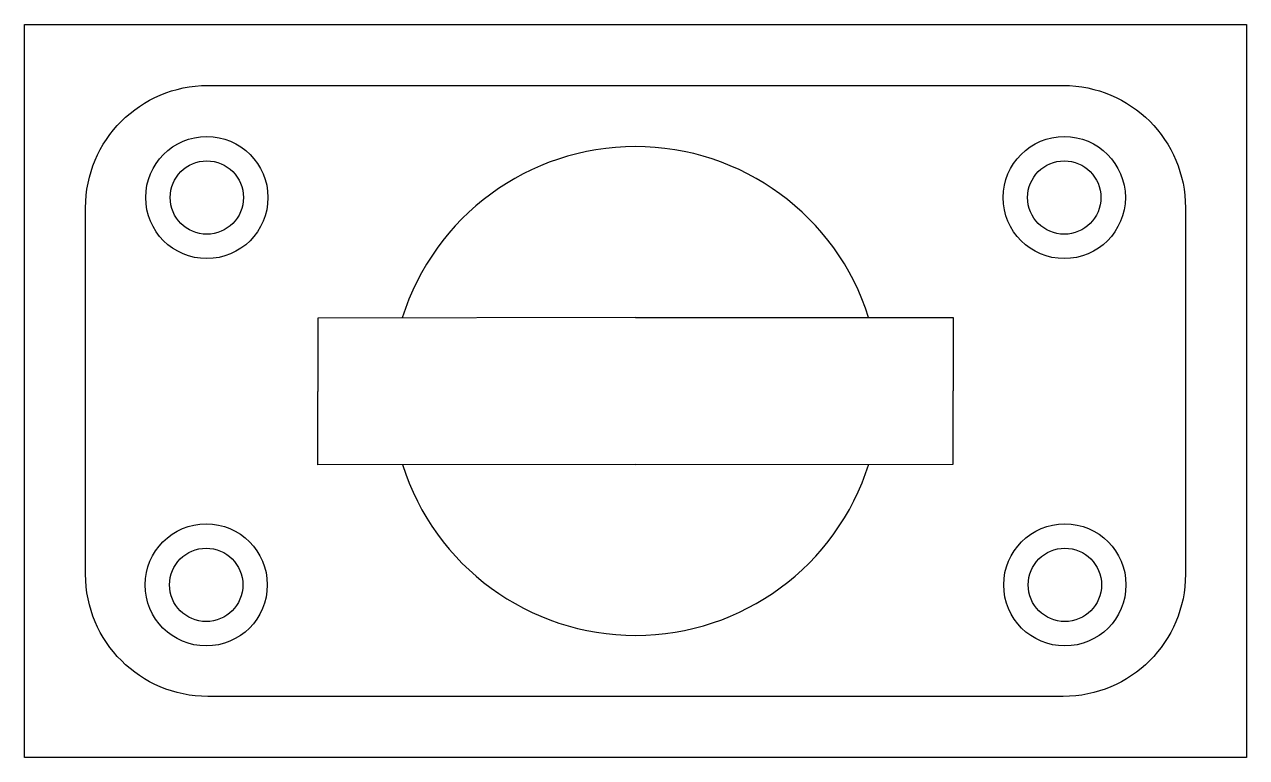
# Model space of a CAD drawing. Header units: inches. Extents: x 8 to 18, y 20.9 to 26.9.
import ezdxf

# ---------------------------------------------------------------- set-up
doc = ezdxf.new("R2010")
doc.units = ezdxf.units.IN
doc.header["$MEASUREMENT"] = 0

msp = doc.modelspace()

# ---------------------------------------------------------------- linework, layer by layer
for p, q in [((13.012, 24.524), (10.412, 24.519)), ((10.412, 24.519), (10.413, 23.919)), ((13.012, 24.524), (15.612, 24.524)), ((15.612, 24.524), (15.612, 23.924)), ((10.413, 23.319), (10.413, 23.919)), ((15.612, 23.324), (15.612, 23.924)), ((13.013, 23.322), (10.413, 23.319)), ((13.012, 23.322), (15.612, 23.324))]:
    msp.add_line(p, q)
msp.add_lwpolyline([(8.012, 26.923), (18.012, 26.923), (18.012, 20.923), (8.012, 20.923)], close=True)
msp.add_lwpolyline([(9.512, 26.423), (16.512, 26.423, -0.41421), (17.512, 25.423), (17.512, 22.423, -0.41421), (16.512, 21.423), (9.512, 21.423, -0.41421), (8.512, 22.423), (8.512, 25.423, -0.41421)], format="xyb", close=True)
for centre, radius in [((9.504, 25.506), 0.5), ((16.52, 25.506), 0.5), ((9.504, 25.506), 0.3), ((16.52, 25.506), 0.3), ((9.499, 22.336), 0.5), ((16.525, 22.336), 0.5), ((9.499, 22.336), 0.3), ((16.525, 22.336), 0.3)]:
    msp.add_circle(centre, radius)
for start, end in [(17.4902, 162.6055), (197.538, 342.5576)]:
    msp.add_arc((13.012, 23.923), 2, start, end)

doc.saveas('drawing.dxf')
